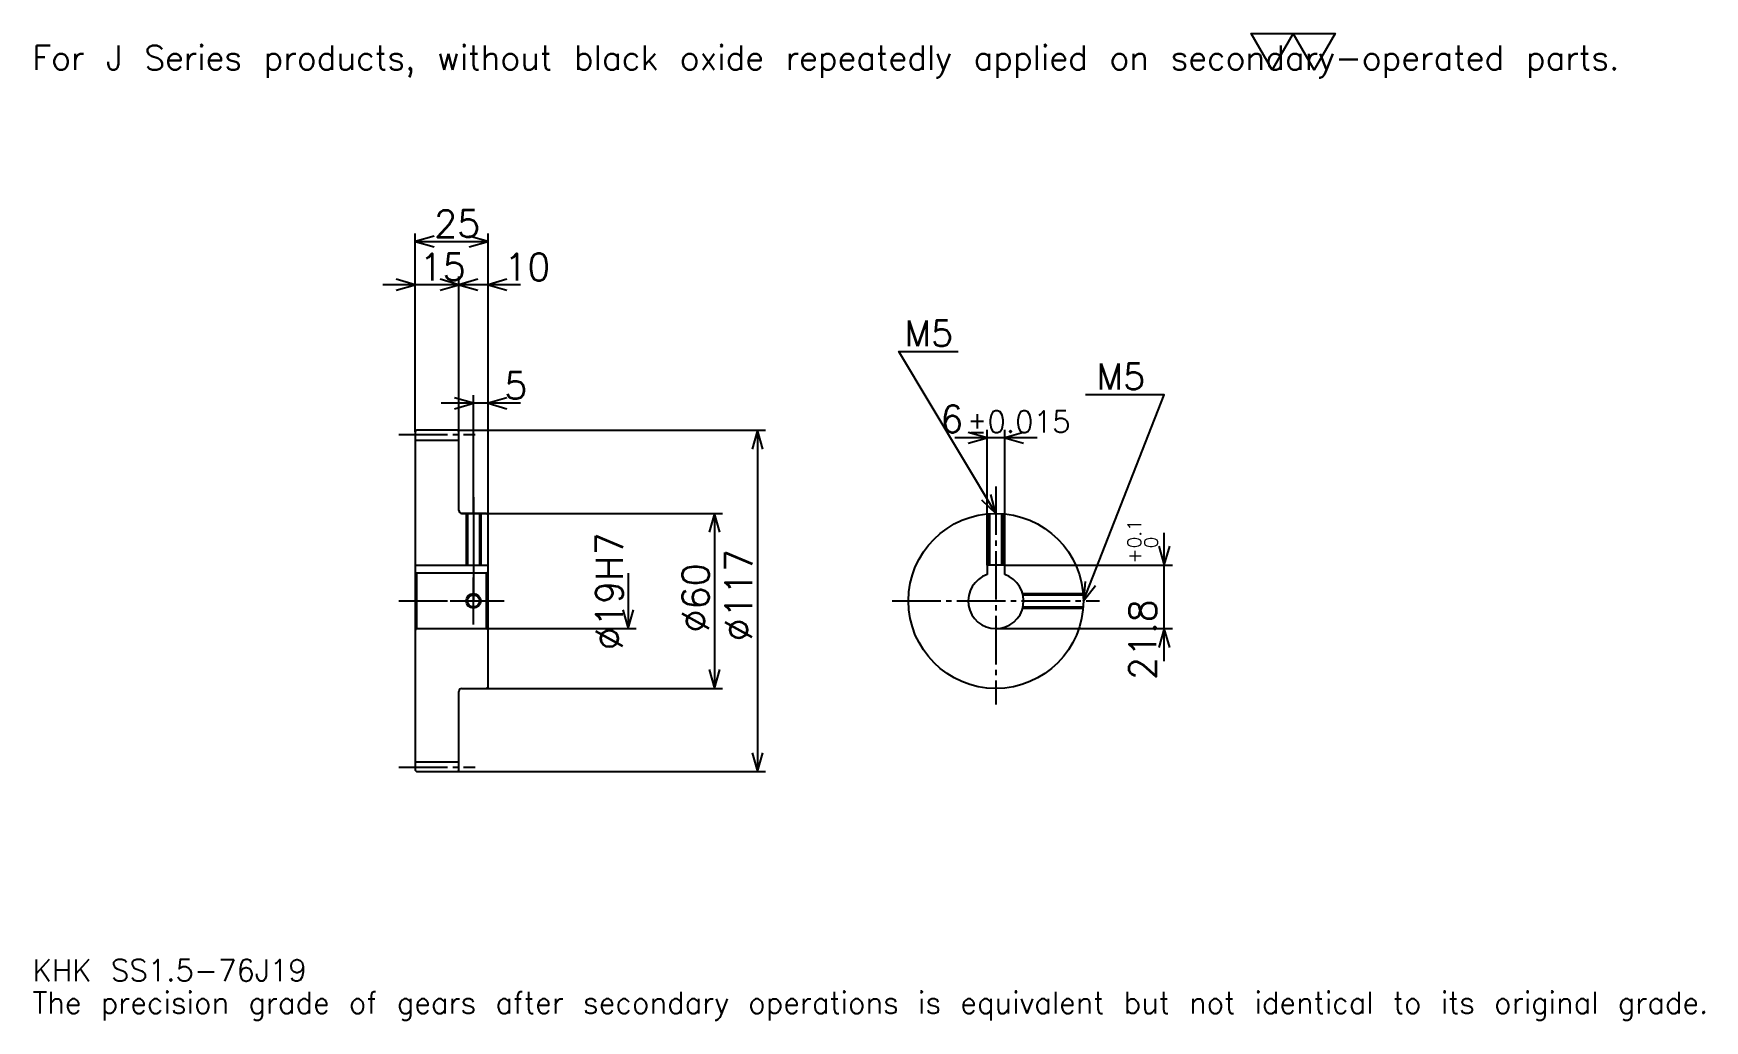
# Model space of a CAD drawing. Extents: x 19 to 592, y 7 to 345.
import ezdxf

# ---------------------------------------------------------------- set-up
doc = ezdxf.new("R2010")
doc.units = 0
doc.linetypes.add('DASHDOT', pattern=[22.173913, 16.630435, -1.847826, 1.847826, -1.847826])
doc.layers.get('0').update_dxf_attribs({"linetype": 'CONTINUOUS'})
doc.layers.add('DASHDOT', color=6, linetype='DASHDOT')
doc.styles.add('KANJI', font='TXT', dxfattribs={"bigfont": 'BIGFONT'})

msp = doc.modelspace()

# ---------------------------------------------------------------- linework, layer by layer
at = {"color": 5}
for p, q in [((149.67392, 209.097824), (149.67392, 276.543457)), ((174.67392, 209.097824), (174.67392, 276.543457)), ((149.67392, 273.771729), (174.67392, 273.771729)), ((175.76088, 258.989136), (138.58696, 258.989136)), ((185.76088, 258.989136), (153.58696, 258.989136)), ((164.67392, 209.097824), (164.67392, 261.760864)), ((185.76088, 218.336945), (158.58696, 218.336945)), ((169.67392, 209.097824), (169.67392, 221.108688)), ((149.67392, 208.597824), (149.67392, 209.097824)), ((164.17392, 209.097824), (174.67392, 209.097824)), ((164.67392, 208.597824), (164.67392, 209.097824)), ((169.67392, 180.597824), (169.67392, 209.097824)), ((169.67392, 180.597824), (169.67392, 209.097824)), ((174.67392, 209.097824), (269.836975, 209.097824)), ((174.67392, 180.097824), (174.67392, 209.097824)), ((267.065216, 209.097824), (267.065216, 92.097824)), ((362.891296, 206.467392), (334.717407, 206.467392)), ((345.804352, 162.897827), (345.804352, 209.239136)), ((351.804352, 162.897827), (351.804352, 209.239136)), ((165.67392, 180.597824), (174.67392, 180.597824)), ((174.67392, 180.597824), (255.054352, 180.597824)), ((252.282623, 180.597824), (252.282623, 120.597824)), ((406.521759, 130.010864), (406.521759, 173.984787)), ((351.804352, 162.897827), (409.293488, 162.897827)), ((222.717407, 160.097824), (222.717407, 141.097824)), ((174.67392, 141.097824), (225.489136, 141.097824)), ((348.804352, 141.097824), (409.293488, 141.097824)), ((165.67392, 120.597824), (174.67392, 120.597824)), ((174.67392, 120.597824), (255.054352, 120.597824)), ((164.17392, 92.097824), (174.67392, 92.097824)), ((174.67392, 92.097824), (269.836975, 92.097824))]:
    msp.add_line(p, q, dxfattribs=at)
at = {"color": 4}
for p, q in [((149.67392, 205.722824), (164.67392, 205.722824)), ((149.67392, 162.897827), (174.67392, 162.897827)), ((174.17392, 160.097824), (174.67392, 160.597824)), ((150.17392, 160.097824), (150.17392, 141.097824)), ((174.17392, 141.097824), (174.67392, 140.597824)), ((149.67392, 95.472824), (164.67392, 95.472824))]:
    msp.add_line(p, q, dxfattribs=at)
at = {"color": 7}
msp.add_lwpolyline([(443.478271, 332.608704), (436.271759, 345.100006), (465.097839, 345.100006), (457.891327, 332.608704), (450.684784, 345.100006), (443.478271, 332.608704)], dxfattribs=at)
at = {"color": 5}
for points in [[(156.141312, 275.619568), (149.67392, 273.771729), (156.141312, 271.92392)], [(168.206528, 271.92392), (174.67392, 273.771729), (168.206528, 275.619568)], [(143.206528, 257.141296), (149.67392, 258.989136), (143.206528, 260.836945)], [(158.206528, 257.141296), (164.67392, 258.989136), (158.206528, 260.836945)], [(171.141312, 260.836945), (164.67392, 258.989136), (171.141312, 257.141296)], [(181.141312, 260.836945), (174.67392, 258.989136), (181.141312, 257.141296)], [(348.804352, 180.597824), (315.543488, 236.032608), (335.869568, 236.032608)], [(163.206528, 216.489136), (169.67392, 218.336945), (163.206528, 220.184784)], [(181.141312, 220.184784), (174.67392, 218.336945), (181.141312, 216.489136)], [(378.804352, 150.597824), (406.521759, 221.25), (379.543518, 221.25)], [(268.913055, 202.630432), (267.065216, 209.097824), (265.217407, 202.630432)], [(339.336975, 204.619568), (345.804352, 206.467392), (339.336975, 208.315216)], [(358.271729, 208.315216), (351.804352, 206.467392), (358.271729, 204.619568)], [(343.892395, 185.192871), (348.804352, 180.597824), (347.061401, 187.094269)], [(254.130432, 174.130432), (252.282623, 180.597824), (250.434784, 174.130432)], [(404.67395, 169.365219), (406.521759, 162.897827), (408.369598, 169.365219)], [(379.446106, 157.29332), (378.804352, 150.597824), (382.886475, 155.943634)], [(220.869568, 147.565216), (222.717407, 141.097824), (224.565216, 147.565216)], [(408.369598, 134.630432), (406.521759, 141.097824), (404.67395, 134.630432)], [(250.434784, 127.065216), (252.282623, 120.597824), (254.130432, 127.065216)], [(265.217407, 98.565216), (267.065216, 92.097824), (268.913055, 98.565216)]]:
    msp.add_lwpolyline(points, dxfattribs=at)
at = {"color": 4}
for points in [[(164.67392, 181.597824), (164.67392, 208.597824), (164.17392, 209.097824), (150.17392, 209.097824), (149.67392, 208.597824), (149.67392, 140.597824)], [(165.67392, 120.597824), (174.17392, 120.597824), (174.67392, 121.097824), (174.67392, 180.097824), (174.17392, 180.597824), (165.67392, 180.597824)], [(167.17392, 180.597824), (167.17392, 162.897827)], [(167.608917, 180.597824), (167.608917, 162.897827)], [(171.738922, 180.597824), (171.738922, 162.897827)], [(172.17392, 180.597824), (172.17392, 162.897827)], [(346.304352, 162.897827), (346.304352, 180.493469)], [(346.739349, 162.897827), (346.739349, 180.526672)], [(350.869354, 162.897827), (350.869354, 180.526672)], [(351.304352, 162.897827), (351.304352, 180.493469)], [(149.67392, 140.597824), (150.17392, 141.097824), (174.17392, 141.097824), (174.17392, 160.097824), (150.17392, 160.097824), (149.67392, 160.597824)], [(351.804352, 159.611694), (351.804352, 162.897827), (345.804352, 162.897827), (345.804352, 159.611694)], [(357.969482, 153.097824), (378.700012, 153.097824)], [(358.077209, 152.662827), (378.733215, 152.662827)], [(357.969482, 148.097824), (378.700012, 148.097824)], [(358.077209, 148.532822), (378.733215, 148.532822)], [(149.67392, 140.597824), (149.67392, 92.597824), (150.17392, 92.097824), (164.17392, 92.097824), (164.67392, 92.597824), (164.67392, 119.597824)]]:
    msp.add_lwpolyline(points, dxfattribs=at)
for centre, radius in [((348.804352, 150.597824), 30), ((169.67392, 150.597824), 2.065)]:
    msp.add_circle(centre, radius, dxfattribs=at)
at = {"color": 7}
msp.add_circle((169.67392, 150.597824), 2.5, dxfattribs=at)
at = {"color": 4}
for centre, radius, start, end in [((165.67392, 181.597824), 1, 180, 270), ((348.804352, 150.597824), 9.5, 108.408480326, 71.591519674), ((165.67392, 119.597824), 1, 90, 180)]:
    msp.add_arc(centre, radius, start, end, dxfattribs=at)
at = {"layer": 'DASHDOT', "color": 7}
for p, q in [((144.130447, 207.597824), (170.217392, 207.597824)), ((348.804352, 189.83696), (348.804352, 115.054344)), ((169.67392, 180.597824), (169.67392, 150.597824)), ((144.130447, 150.597824), (180.217392, 150.597824)), ((313.260864, 150.597824), (384.347839, 150.597824)), ((144.130447, 93.597824), (170.217392, 93.597824))]:
    msp.add_line(p, q, dxfattribs=at)
for points in [[(169.67392, 186.141296), (169.67392, 157.35434)], [(169.67392, 142.554352), (169.67392, 158.641296)], [(161.630447, 150.597824), (177.717392, 150.597824)]]:
    msp.add_lwpolyline(points, dxfattribs=at)

# ---------------------------------------------------------------- texts
at = {"color": 7, "style": 'KANJI'}
for s, height, p in [('For J Series products, without black oxide repeatedly applied on secondary-operated parts.', 8.315217, (18.47826, 332.608704)), ('25', 9.23913, (156.168488, 275.25)), ('15', 9.23913, (151.168488, 260.467407)), ('10', 9.23913, (180.217392, 260.467407)), ('M5', 8.869566, (317.391296, 237.880432)), ('M5', 8.869566, (383.239136, 223.097824)), ('5', 9.23913, (180.217392, 219.815216)), ('6', 9.23913, (329.732971, 208.315216)), ('%%p0.015', 7.391304, (338.87854, 208.315216)), ('KHK SS1.5-76J19', 7.391304, (18.47826, 20.326086)), ('The precision grade of gears after secondary operations is equivalent but not identical to its original grade.', 7.391304, (18.47826, 9.23913))]:
    msp.add_text(s, height=height, dxfattribs=at).set_placement(p)
for s, height, p in [('%%c19H7', 9.23913, (220.869568, 133.736404)), ('0.1', 4.619565, (398.576111, 168.638275)), ('0', 4.619565, (404.304382, 168.638275)), ('%%c117', 9.23913, (265.217407, 136.739136)), ('+', 4.619565, (398.576111, 163.464371)), ('%%c60', 9.23913, (250.434784, 139.741852)), ('21.8', 9.23913, (403.75, 123.473755))]:
    msp.add_text(s, height=height, rotation=90, dxfattribs=at).set_placement(p)

doc.saveas('drawing.dxf')
